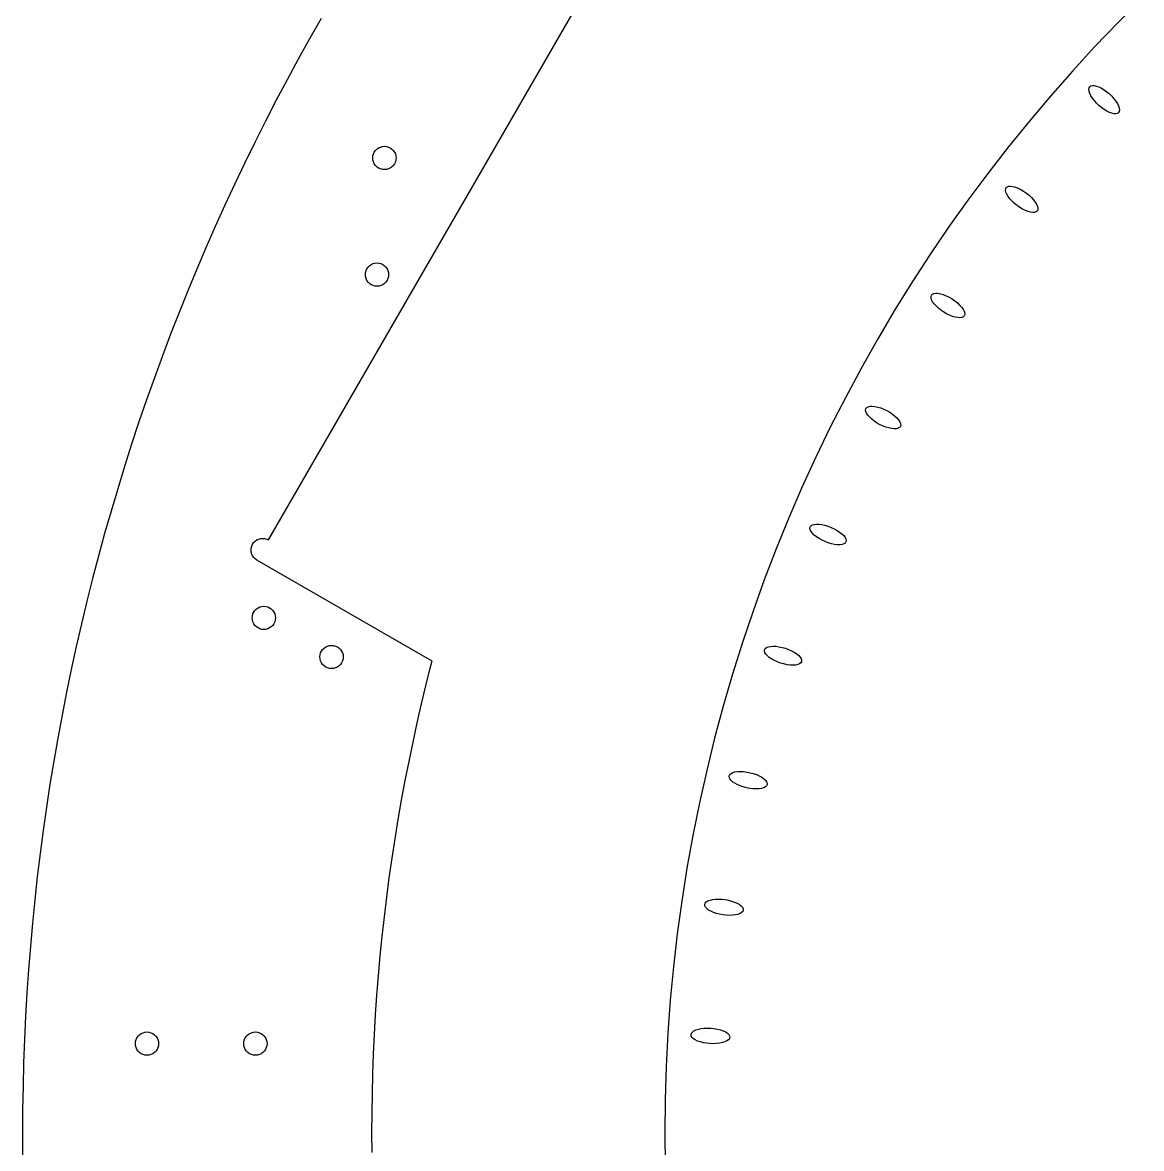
# Model space of a CAD drawing. Header units: metres. Extents: x -287 to 287, y -575 to 0.
# Drawn here: x -287.3 to -143.1, y -289.4 to -144.2 of the extents above; entities that cross this region are included whole.
import ezdxf

# ---------------------------------------------------------------- set-up
doc = ezdxf.new("R2010")
doc.units = ezdxf.units.M

msp = doc.modelspace()

# ---------------------------------------------------------------- linework, layer by layer
for p, q in [((-255.632, -210.902), (-194.009, -104.169)), ((-143.13, -141.175), (-146.16, -144.205)), ((-248.84, -143.668), (-250.331, -146.281)), ((-146.16, -144.205), (-149.125, -147.297)), ((-250.331, -146.281), (-251.794, -148.911)), ((-149.125, -147.297), (-152.025, -150.451)), ((-251.794, -148.911), (-253.23, -151.555)), ((-152.025, -150.451), (-154.859, -153.665)), ((-253.23, -151.555), (-254.638, -154.214)), ((-149.796, -152.458), (-149.652, -152.355)), ((-149.652, -152.355), (-149.455, -152.305)), ((-149.455, -152.305), (-149.213, -152.311)), ((-149.213, -152.311), (-148.931, -152.372)), ((-148.931, -152.372), (-148.62, -152.487)), ((-154.859, -153.665), (-157.624, -156.937)), ((-149.913, -152.814), (-149.884, -152.613)), ((-149.882, -153.054), (-149.913, -152.814)), ((-149.884, -152.613), (-149.796, -152.458)), ((-149.791, -153.328), (-149.882, -153.054)), ((-149.645, -153.625), (-149.791, -153.328)), ((-149.447, -153.938), (-149.645, -153.625)), ((-148.62, -152.487), (-148.288, -152.651)), ((-148.288, -152.651), (-147.945, -152.861)), ((-147.945, -152.861), (-147.602, -153.109)), ((-147.602, -153.109), (-147.269, -153.388)), ((-147.269, -153.388), (-146.957, -153.69)), ((-146.957, -153.69), (-146.674, -154.005)), ((-254.638, -154.214), (-256.018, -156.888)), ((-149.202, -154.258), (-149.447, -153.938)), ((-148.92, -154.573), (-149.202, -154.258)), ((-148.607, -154.874), (-148.92, -154.573)), ((-148.275, -155.154), (-148.607, -154.874)), ((-147.932, -155.402), (-148.275, -155.154)), ((-146.674, -154.005), (-146.43, -154.324)), ((-146.43, -154.324), (-146.231, -154.637)), ((-146.231, -154.637), (-146.085, -154.935)), ((-146.085, -154.935), (-145.995, -155.208)), ((-145.995, -155.208), (-145.964, -155.449)), ((-147.589, -155.611), (-147.932, -155.402)), ((-147.257, -155.776), (-147.589, -155.611)), ((-146.945, -155.89), (-147.257, -155.776)), ((-146.664, -155.952), (-146.945, -155.89)), ((-146.421, -155.957), (-146.664, -155.952)), ((-146.225, -155.908), (-146.421, -155.957)), ((-146.08, -155.804), (-146.225, -155.908)), ((-145.992, -155.65), (-146.08, -155.804)), ((-145.964, -155.449), (-145.992, -155.65)), ((-256.018, -156.888), (-257.37, -159.576)), ((-157.624, -156.937), (-160.321, -160.267)), ((-257.37, -159.576), (-258.693, -162.278)), ((-242.176, -161.387), (-242.108, -161.134)), ((-242.108, -161.134), (-241.998, -160.897)), ((-241.998, -160.897), (-241.848, -160.683)), ((-241.848, -160.683), (-241.663, -160.498)), ((-241.663, -160.498), (-241.449, -160.348)), ((-241.449, -160.348), (-241.212, -160.237)), ((-241.212, -160.237), (-240.959, -160.17)), ((-240.959, -160.17), (-240.699, -160.147)), ((-240.699, -160.147), (-240.438, -160.17)), ((-240.438, -160.17), (-240.186, -160.237)), ((-240.186, -160.237), (-239.949, -160.348)), ((-239.949, -160.348), (-239.735, -160.498)), ((-239.735, -160.498), (-239.55, -160.683)), ((-239.55, -160.683), (-239.4, -160.897)), ((-239.4, -160.897), (-239.289, -161.134)), ((-239.289, -161.134), (-239.222, -161.387)), ((-160.321, -160.267), (-162.946, -163.652)), ((-258.693, -162.278), (-259.989, -164.994)), ((-242.199, -161.647), (-242.176, -161.387)), ((-242.176, -161.907), (-242.199, -161.647)), ((-242.108, -162.16), (-242.176, -161.907)), ((-241.998, -162.397), (-242.108, -162.16)), ((-241.848, -162.611), (-241.998, -162.397)), ((-239.4, -162.397), (-239.55, -162.611)), ((-239.289, -162.16), (-239.4, -162.397)), ((-239.222, -161.907), (-239.289, -162.16)), ((-239.222, -161.387), (-239.199, -161.647)), ((-239.199, -161.647), (-239.222, -161.907)), ((-241.663, -162.796), (-241.848, -162.611)), ((-241.449, -162.946), (-241.663, -162.796)), ((-241.212, -163.057), (-241.449, -162.946)), ((-240.959, -163.124), (-241.212, -163.057)), ((-240.699, -163.147), (-240.959, -163.124)), ((-240.438, -163.124), (-240.699, -163.147)), ((-240.186, -163.057), (-240.438, -163.124)), ((-239.949, -162.946), (-240.186, -163.057)), ((-239.735, -162.796), (-239.949, -162.946)), ((-239.55, -162.611), (-239.735, -162.796)), ((-162.946, -163.652), (-165.501, -167.092)), ((-259.989, -164.994), (-261.256, -167.723)), ((-160.632, -165.627), (-160.557, -165.466)), ((-160.557, -165.466), (-160.422, -165.351)), ((-160.422, -165.351), (-160.23, -165.285)), ((-160.23, -165.285), (-159.988, -165.27)), ((-159.988, -165.27), (-159.702, -165.308)), ((-159.702, -165.308), (-159.382, -165.396)), ((-159.382, -165.396), (-159.038, -165.532)), ((-160.644, -165.83), (-160.632, -165.627)), ((-160.592, -166.067), (-160.644, -165.83)), ((-160.48, -166.332), (-160.592, -166.067)), ((-160.309, -166.616), (-160.48, -166.332)), ((-160.085, -166.912), (-160.309, -166.616)), ((-159.815, -167.209), (-160.085, -166.912)), ((-159.038, -165.532), (-158.678, -165.712)), ((-158.678, -165.712), (-158.316, -165.931)), ((-158.316, -165.931), (-157.961, -166.181)), ((-157.961, -166.181), (-157.624, -166.456)), ((-157.624, -166.456), (-157.316, -166.746)), ((-157.316, -166.746), (-157.046, -167.044)), ((-261.256, -167.723), (-262.494, -170.466)), ((-165.501, -167.092), (-167.983, -170.584)), ((-159.507, -167.5), (-159.815, -167.209)), ((-159.17, -167.774), (-159.507, -167.5)), ((-158.815, -168.025), (-159.17, -167.774)), ((-158.453, -168.243), (-158.815, -168.025)), ((-158.094, -168.423), (-158.453, -168.243)), ((-157.046, -167.044), (-156.822, -167.339)), ((-156.822, -167.339), (-156.651, -167.624)), ((-156.651, -167.624), (-156.539, -167.888)), ((-156.499, -168.328), (-156.574, -168.489)), ((-156.539, -167.888), (-156.488, -168.126)), ((-156.488, -168.126), (-156.499, -168.328)), ((-157.749, -168.559), (-158.094, -168.423)), ((-157.429, -168.648), (-157.749, -168.559)), ((-157.143, -168.685), (-157.429, -168.648)), ((-156.901, -168.67), (-157.143, -168.685)), ((-156.709, -168.604), (-156.901, -168.67)), ((-156.574, -168.489), (-156.709, -168.604)), ((-262.494, -170.466), (-263.703, -173.221)), ((-167.983, -170.584), (-170.391, -174.128)), ((-263.703, -173.221), (-264.884, -175.988)), ((-170.391, -174.128), (-172.725, -177.721)), ((-242.8, -175.722), (-242.615, -175.537)), ((-242.615, -175.537), (-242.401, -175.387)), ((-242.401, -175.387), (-242.164, -175.276)), ((-242.164, -175.276), (-241.911, -175.209)), ((-241.911, -175.209), (-241.651, -175.186)), ((-241.651, -175.186), (-241.39, -175.209)), ((-241.39, -175.209), (-241.138, -175.276)), ((-241.138, -175.276), (-240.901, -175.387)), ((-240.901, -175.387), (-240.687, -175.537)), ((-240.687, -175.537), (-240.502, -175.722)), ((-264.884, -175.988), (-266.035, -178.768)), ((-243.151, -176.686), (-243.128, -176.425)), ((-243.128, -176.946), (-243.151, -176.686)), ((-243.128, -176.425), (-243.06, -176.173)), ((-243.06, -177.199), (-243.128, -176.946)), ((-243.06, -176.173), (-242.95, -175.936)), ((-242.95, -175.936), (-242.8, -175.722)), ((-240.502, -175.722), (-240.352, -175.936)), ((-240.352, -175.936), (-240.241, -176.173)), ((-240.241, -176.173), (-240.173, -176.425)), ((-240.173, -176.946), (-240.241, -177.199)), ((-240.173, -176.425), (-240.151, -176.686)), ((-240.151, -176.686), (-240.173, -176.946)), ((-242.95, -177.436), (-243.06, -177.199)), ((-242.8, -177.65), (-242.95, -177.436)), ((-242.615, -177.835), (-242.8, -177.65)), ((-242.401, -177.985), (-242.615, -177.835)), ((-242.164, -178.095), (-242.401, -177.985)), ((-241.911, -178.163), (-242.164, -178.095)), ((-241.651, -178.186), (-241.911, -178.163)), ((-241.39, -178.163), (-241.651, -178.186)), ((-241.138, -178.095), (-241.39, -178.163)), ((-240.901, -177.985), (-241.138, -178.095)), ((-240.687, -177.835), (-240.901, -177.985)), ((-240.502, -177.65), (-240.687, -177.835)), ((-240.352, -177.436), (-240.502, -177.65)), ((-240.241, -177.199), (-240.352, -177.436)), ((-172.725, -177.721), (-174.982, -181.362)), ((-266.035, -178.768), (-267.158, -181.56)), ((-170.253, -179.496), (-170.192, -179.329)), ((-170.248, -179.698), (-170.253, -179.496)), ((-170.177, -179.93), (-170.248, -179.698)), ((-170.192, -179.329), (-170.066, -179.202)), ((-170.042, -180.185), (-170.177, -179.93)), ((-170.066, -179.202), (-169.881, -179.121)), ((-169.881, -179.121), (-169.641, -179.086)), ((-169.641, -179.086), (-169.353, -179.099)), ((-169.353, -179.099), (-169.027, -179.16)), ((-169.027, -179.16), (-168.672, -179.267)), ((-168.672, -179.267), (-168.299, -179.417)), ((-168.299, -179.417), (-167.92, -179.604)), ((-167.92, -179.604), (-167.545, -179.824)), ((-167.545, -179.824), (-167.187, -180.069)), ((-174.982, -181.362), (-177.163, -185.05)), ((-169.848, -180.454), (-170.042, -180.185)), ((-169.6, -180.73), (-169.848, -180.454)), ((-169.306, -181.003), (-169.6, -180.73)), ((-168.975, -181.267), (-169.306, -181.003)), ((-168.617, -181.512), (-168.975, -181.267)), ((-167.187, -180.069), (-166.855, -180.333)), ((-166.855, -180.333), (-166.561, -180.607)), ((-166.561, -180.607), (-166.313, -180.882)), ((-166.313, -180.882), (-166.119, -181.152)), ((-166.119, -181.152), (-165.985, -181.406)), ((-165.985, -181.406), (-165.914, -181.638)), ((-267.158, -181.56), (-268.251, -184.364)), ((-168.242, -181.732), (-168.617, -181.512)), ((-167.862, -181.92), (-168.242, -181.732)), ((-167.489, -182.069), (-167.862, -181.92)), ((-167.134, -182.176), (-167.489, -182.069)), ((-166.808, -182.237), (-167.134, -182.176)), ((-166.521, -182.25), (-166.808, -182.237)), ((-166.28, -182.216), (-166.521, -182.25)), ((-166.095, -182.134), (-166.28, -182.216)), ((-165.97, -182.008), (-166.095, -182.134)), ((-165.909, -181.841), (-165.97, -182.008)), ((-165.914, -181.638), (-165.909, -181.841)), ((-268.251, -184.364), (-269.314, -187.178)), ((-177.163, -185.05), (-179.266, -188.783)), ((-269.314, -187.178), (-270.348, -190.004)), ((-270.348, -190.004), (-271.353, -192.84)), ((-179.266, -188.783), (-181.291, -192.559)), ((-271.353, -192.84), (-272.327, -195.687)), ((-181.291, -192.559), (-183.236, -196.376)), ((-178.679, -194.12), (-178.632, -193.949)), ((-178.657, -194.322), (-178.679, -194.12)), ((-178.567, -194.547), (-178.657, -194.322)), ((-178.632, -193.949), (-178.518, -193.812)), ((-178.518, -193.812), (-178.34, -193.715)), ((-178.34, -193.715), (-178.104, -193.661)), ((-178.104, -193.661), (-177.816, -193.65)), ((-177.816, -193.65), (-177.486, -193.684)), ((-177.486, -193.684), (-177.123, -193.76)), ((-177.123, -193.76), (-176.739, -193.878)), ((-176.739, -193.878), (-176.345, -194.033)), ((-176.345, -194.033), (-175.954, -194.221)), ((-175.954, -194.221), (-175.576, -194.435)), ((-175.576, -194.435), (-175.224, -194.67)), ((-272.327, -195.687), (-273.272, -198.544)), ((-178.412, -194.789), (-178.567, -194.547)), ((-178.196, -195.041), (-178.412, -194.789)), ((-177.926, -195.295), (-178.196, -195.041)), ((-177.61, -195.544), (-177.926, -195.295)), ((-177.258, -195.779), (-177.61, -195.544)), ((-176.88, -195.993), (-177.258, -195.779)), ((-175.224, -194.67), (-174.908, -194.919)), ((-174.908, -194.919), (-174.638, -195.173)), ((-174.638, -195.173), (-174.422, -195.425)), ((-174.422, -195.425), (-174.267, -195.667)), ((-174.267, -195.667), (-174.177, -195.892)), ((-174.177, -195.892), (-174.155, -196.094)), ((-183.236, -196.376), (-185.101, -200.234)), ((-176.488, -196.181), (-176.88, -195.993)), ((-176.095, -196.336), (-176.488, -196.181)), ((-175.71, -196.453), (-176.095, -196.336)), ((-175.348, -196.53), (-175.71, -196.453)), ((-175.018, -196.564), (-175.348, -196.53)), ((-174.73, -196.553), (-175.018, -196.564)), ((-174.493, -196.498), (-174.73, -196.553)), ((-174.316, -196.401), (-174.493, -196.498)), ((-174.201, -196.265), (-174.316, -196.401)), ((-174.155, -196.094), (-174.201, -196.265)), ((-273.272, -198.544), (-274.187, -201.41)), ((-185.101, -200.234), (-186.884, -204.129)), ((-274.187, -201.41), (-275.072, -204.286)), ((-275.072, -204.286), (-275.926, -207.171)), ((-186.884, -204.129), (-188.586, -208.061)), ((-275.926, -207.171), (-276.751, -210.065)), ((-188.586, -208.061), (-190.205, -212.028)), ((-185.718, -209.078), (-185.549, -208.967)), ((-185.549, -208.967), (-185.318, -208.893)), ((-185.318, -208.893), (-185.032, -208.858)), ((-185.032, -208.858), (-184.7, -208.864)), ((-184.7, -208.864), (-184.332, -208.91)), ((-184.332, -208.91), (-183.94, -208.995)), ((-183.94, -208.995), (-183.534, -209.116)), ((-276.751, -210.065), (-277.545, -212.968)), ((-185.853, -209.399), (-185.82, -209.224)), ((-185.814, -209.597), (-185.853, -209.399)), ((-185.82, -209.224), (-185.718, -209.078)), ((-185.705, -209.814), (-185.814, -209.597)), ((-185.53, -210.043), (-185.705, -209.814)), ((-185.294, -210.276), (-185.53, -210.043)), ((-185.004, -210.507), (-185.294, -210.276)), ((-183.534, -209.116), (-183.128, -209.271)), ((-183.128, -209.271), (-182.734, -209.453)), ((-182.734, -209.453), (-182.363, -209.658)), ((-182.363, -209.658), (-182.028, -209.879)), ((-182.028, -209.879), (-181.737, -210.109)), ((-181.737, -210.109), (-181.501, -210.342)), ((-181.501, -210.342), (-181.326, -210.571)), ((-257.882, -212.201), (-257.859, -211.94)), ((-257.859, -211.94), (-257.791, -211.688)), ((-257.791, -211.688), (-257.681, -211.451)), ((-257.681, -211.451), (-257.531, -211.237)), ((-257.531, -211.237), (-257.346, -211.052)), ((-257.346, -211.052), (-257.132, -210.902)), ((-257.132, -210.902), (-256.895, -210.791)), ((-256.895, -210.791), (-256.642, -210.724)), ((-256.642, -210.724), (-256.382, -210.701)), ((-256.382, -210.701), (-256.121, -210.724)), ((-256.121, -210.724), (-255.869, -210.791)), ((-255.869, -210.791), (-255.632, -210.902)), ((-184.668, -210.727), (-185.004, -210.507)), ((-184.298, -210.932), (-184.668, -210.727)), ((-183.903, -211.114), (-184.298, -210.932)), ((-183.497, -211.269), (-183.903, -211.114)), ((-183.092, -211.39), (-183.497, -211.269)), ((-182.699, -211.475), (-183.092, -211.39)), ((-182.331, -211.521), (-182.699, -211.475)), ((-181.999, -211.527), (-182.331, -211.521)), ((-181.714, -211.492), (-181.999, -211.527)), ((-181.483, -211.418), (-181.714, -211.492)), ((-181.313, -211.307), (-181.483, -211.418)), ((-181.326, -210.571), (-181.217, -210.788)), ((-181.211, -211.161), (-181.313, -211.307)), ((-181.217, -210.788), (-181.179, -210.987)), ((-181.179, -210.987), (-181.211, -211.161)), ((-277.545, -212.968), (-278.308, -215.878)), ((-257.859, -212.461), (-257.882, -212.201)), ((-257.791, -212.714), (-257.859, -212.461)), ((-257.681, -212.951), (-257.791, -212.714)), ((-257.531, -213.165), (-257.681, -212.951)), ((-257.346, -213.35), (-257.531, -213.165)), ((-257.132, -213.5), (-257.346, -213.35)), ((-190.205, -212.028), (-191.74, -216.028)), ((-234.551, -226.537), (-257.132, -213.5)), ((-278.308, -215.878), (-279.041, -218.796)), ((-191.74, -216.028), (-193.191, -220.059)), ((-279.041, -218.796), (-279.744, -221.722)), ((-257.712, -220.685), (-257.644, -220.433)), ((-257.644, -220.433), (-257.534, -220.196)), ((-257.534, -220.196), (-257.384, -219.982)), ((-257.384, -219.982), (-257.199, -219.797)), ((-257.199, -219.797), (-256.985, -219.647)), ((-256.985, -219.647), (-256.748, -219.536)), ((-256.748, -219.536), (-256.495, -219.469)), ((-256.495, -219.469), (-256.235, -219.446)), ((-256.235, -219.446), (-255.974, -219.469)), ((-255.974, -219.469), (-255.722, -219.536)), ((-255.722, -219.536), (-255.485, -219.647)), ((-255.485, -219.647), (-255.27, -219.797)), ((-255.27, -219.797), (-255.086, -219.982)), ((-255.086, -219.982), (-254.936, -220.196)), ((-254.936, -220.196), (-254.825, -220.433)), ((-254.825, -220.433), (-254.757, -220.685)), ((-193.191, -220.059), (-194.558, -224.12)), ((-279.744, -221.722), (-280.415, -224.655)), ((-257.735, -220.946), (-257.712, -220.685)), ((-257.712, -221.206), (-257.735, -220.946)), ((-257.644, -221.459), (-257.712, -221.206)), ((-257.534, -221.696), (-257.644, -221.459)), ((-257.384, -221.91), (-257.534, -221.696)), ((-257.199, -222.095), (-257.384, -221.91)), ((-256.985, -222.245), (-257.199, -222.095)), ((-255.27, -222.095), (-255.485, -222.245)), ((-255.086, -221.91), (-255.27, -222.095)), ((-254.936, -221.696), (-255.086, -221.91)), ((-254.825, -221.459), (-254.936, -221.696)), ((-254.757, -221.206), (-254.825, -221.459)), ((-254.757, -220.685), (-254.735, -220.946)), ((-254.735, -220.946), (-254.757, -221.206)), ((-256.748, -222.355), (-256.985, -222.245)), ((-256.495, -222.423), (-256.748, -222.355)), ((-256.235, -222.446), (-256.495, -222.423)), ((-255.974, -222.423), (-256.235, -222.446)), ((-255.722, -222.355), (-255.974, -222.423)), ((-255.485, -222.245), (-255.722, -222.355)), ((-280.415, -224.655), (-281.056, -227.595)), ((-248.657, -225.02), (-248.472, -224.835)), ((-248.472, -224.835), (-248.258, -224.685)), ((-248.258, -224.685), (-248.021, -224.575)), ((-248.021, -224.575), (-247.768, -224.507)), ((-247.768, -224.507), (-247.508, -224.484)), ((-247.508, -224.484), (-247.247, -224.507)), ((-247.247, -224.507), (-246.995, -224.575)), ((-246.995, -224.575), (-246.758, -224.685)), ((-246.758, -224.685), (-246.544, -224.835)), ((-246.544, -224.835), (-246.359, -225.02)), ((-194.558, -224.12), (-195.839, -228.208)), ((-191.705, -225.047), (-191.615, -224.893)), ((-191.615, -224.893), (-191.456, -224.768)), ((-191.456, -224.768), (-191.232, -224.675)), ((-191.232, -224.675), (-190.95, -224.616)), ((-190.95, -224.616), (-190.619, -224.594)), ((-190.619, -224.594), (-190.248, -224.609)), ((-190.248, -224.609), (-189.85, -224.661)), ((-189.85, -224.661), (-189.436, -224.749)), ((-189.436, -224.749), (-189.018, -224.868)), ((-189.018, -224.868), (-188.61, -225.017)), ((-249.008, -225.984), (-248.985, -225.724)), ((-248.985, -226.245), (-249.008, -225.984)), ((-248.985, -225.724), (-248.917, -225.471)), ((-248.917, -226.497), (-248.985, -226.245)), ((-248.917, -225.471), (-248.807, -225.234)), ((-248.807, -225.234), (-248.657, -225.02)), ((-246.359, -225.02), (-246.209, -225.234)), ((-246.209, -225.234), (-246.098, -225.471)), ((-246.098, -225.471), (-246.031, -225.724)), ((-246.031, -226.245), (-246.098, -226.497)), ((-246.031, -225.724), (-246.008, -225.984)), ((-246.008, -225.984), (-246.031, -226.245)), ((-191.722, -225.224), (-191.705, -225.047)), ((-191.667, -225.419), (-191.722, -225.224)), ((-191.541, -225.626), (-191.667, -225.419)), ((-191.347, -225.839), (-191.541, -225.626)), ((-191.092, -226.051), (-191.347, -225.839)), ((-190.784, -226.257), (-191.092, -226.051)), ((-190.431, -226.449), (-190.784, -226.257)), ((-190.044, -226.622), (-190.431, -226.449)), ((-188.61, -225.017), (-188.224, -225.19)), ((-188.224, -225.19), (-187.871, -225.382)), ((-187.871, -225.382), (-187.562, -225.587)), ((-187.562, -225.587), (-187.307, -225.8)), ((-187.307, -225.8), (-187.114, -226.013)), ((-187.114, -226.013), (-186.987, -226.22)), ((-186.987, -226.22), (-186.932, -226.415)), ((-186.932, -226.415), (-186.95, -226.592)), ((-281.056, -227.595), (-281.667, -230.541)), ((-248.807, -226.734), (-248.917, -226.497)), ((-248.657, -226.949), (-248.807, -226.734)), ((-248.472, -227.133), (-248.657, -226.949)), ((-248.258, -227.283), (-248.472, -227.133)), ((-248.021, -227.394), (-248.258, -227.283)), ((-247.768, -227.462), (-248.021, -227.394)), ((-247.508, -227.484), (-247.768, -227.462)), ((-247.247, -227.462), (-247.508, -227.484)), ((-246.995, -227.394), (-247.247, -227.462)), ((-246.758, -227.283), (-246.995, -227.394)), ((-246.544, -227.133), (-246.758, -227.283)), ((-246.359, -226.949), (-246.544, -227.133)), ((-246.209, -226.734), (-246.359, -226.949)), ((-246.098, -226.497), (-246.209, -226.734)), ((-235.311, -229.537), (-234.693, -227.077)), ((-234.693, -227.077), (-234.551, -226.537)), ((-189.636, -226.77), (-190.044, -226.622)), ((-189.219, -226.89), (-189.636, -226.77)), ((-188.804, -226.977), (-189.219, -226.89)), ((-188.406, -227.029), (-188.804, -226.977)), ((-188.036, -227.044), (-188.406, -227.029)), ((-187.704, -227.022), (-188.036, -227.044)), ((-187.423, -226.964), (-187.704, -227.022)), ((-187.199, -226.871), (-187.423, -226.964)), ((-187.039, -226.745), (-187.199, -226.871)), ((-186.95, -226.592), (-187.039, -226.745)), ((-195.839, -228.208), (-197.035, -232.322)), ((-281.667, -230.541), (-282.246, -233.494)), ((-235.903, -232.005), (-235.311, -229.537)), ((-236.47, -234.478), (-235.903, -232.005)), ((-282.246, -233.494), (-282.794, -236.453)), ((-197.035, -232.322), (-198.143, -236.461)), ((-237.01, -236.957), (-236.47, -234.478)), ((-282.794, -236.453), (-283.312, -239.417)), ((-198.143, -236.461), (-199.165, -240.622)), ((-237.525, -239.442), (-237.01, -236.957)), ((-283.312, -239.417), (-283.798, -242.386)), ((-238.014, -241.932), (-237.525, -239.442)), ((-199.165, -240.622), (-200.1, -244.803)), ((-196.02, -241.008), (-195.804, -240.896)), ((-195.804, -240.896), (-195.529, -240.814)), ((-195.529, -240.814), (-195.2, -240.765)), ((-195.2, -240.765), (-194.83, -240.749)), ((-194.83, -240.749), (-194.429, -240.767)), ((-194.429, -240.767), (-194.009, -240.82)), ((-194.009, -240.82), (-193.582, -240.904)), ((-193.582, -240.904), (-193.163, -241.018)), ((-283.798, -242.386), (-284.253, -245.361)), ((-238.476, -244.427), (-238.014, -241.932)), ((-196.247, -241.484), (-196.245, -241.307)), ((-196.176, -241.674), (-196.247, -241.484)), ((-196.245, -241.307), (-196.168, -241.146)), ((-196.033, -241.87), (-196.176, -241.674)), ((-196.168, -241.146), (-196.02, -241.008)), ((-195.822, -242.066), (-196.033, -241.87)), ((-195.55, -242.256), (-195.822, -242.066)), ((-195.226, -242.435), (-195.55, -242.256)), ((-193.163, -241.018), (-192.764, -241.158)), ((-192.764, -241.158), (-192.396, -241.32)), ((-192.396, -241.32), (-192.071, -241.499)), ((-192.071, -241.499), (-191.799, -241.689)), ((-191.799, -241.689), (-191.589, -241.885)), ((-191.589, -241.885), (-191.446, -242.081)), ((-191.446, -242.081), (-191.374, -242.271)), ((-191.374, -242.271), (-191.377, -242.448)), ((-194.858, -242.597), (-195.226, -242.435)), ((-194.458, -242.737), (-194.858, -242.597)), ((-194.039, -242.851), (-194.458, -242.737)), ((-193.613, -242.935), (-194.039, -242.851)), ((-193.193, -242.988), (-193.613, -242.935)), ((-192.792, -243.006), (-193.193, -242.988)), ((-192.421, -242.99), (-192.792, -243.006)), ((-192.093, -242.941), (-192.421, -242.99)), ((-191.817, -242.859), (-192.093, -242.941)), ((-191.602, -242.747), (-191.817, -242.859)), ((-191.453, -242.609), (-191.602, -242.747)), ((-191.377, -242.448), (-191.453, -242.609)), ((-238.912, -246.926), (-238.476, -244.427)), ((-200.1, -244.803), (-200.947, -249.003)), ((-284.253, -245.361), (-284.677, -248.34)), ((-239.322, -249.431), (-238.912, -246.926)), ((-284.677, -248.34), (-285.07, -251.323)), ((-239.706, -251.939), (-239.322, -249.431)), ((-200.947, -249.003), (-201.706, -253.219)), ((-285.07, -251.323), (-285.431, -254.31)), ((-240.064, -254.451), (-239.706, -251.939)), ((-201.706, -253.219), (-202.376, -257.451)), ((-285.431, -254.31), (-285.761, -257.301)), ((-240.395, -256.967), (-240.064, -254.451)), ((-285.761, -257.301), (-286.06, -260.295)), ((-240.7, -259.486), (-240.395, -256.967)), ((-202.376, -257.451), (-202.957, -261.696)), ((-199.408, -257.889), (-199.345, -257.723)), ((-199.396, -258.067), (-199.408, -257.889)), ((-199.309, -258.25), (-199.396, -258.067)), ((-199.345, -257.723), (-199.209, -257.573)), ((-199.15, -258.433), (-199.309, -258.25)), ((-199.209, -257.573), (-199.004, -257.444)), ((-199.004, -257.444), (-198.736, -257.339)), ((-198.736, -257.339), (-198.413, -257.262)), ((-198.413, -257.262), (-198.045, -257.215)), ((-198.045, -257.215), (-197.643, -257.2)), ((-197.643, -257.2), (-197.22, -257.217)), ((-197.22, -257.217), (-196.789, -257.265)), ((-196.789, -257.265), (-196.362, -257.344)), ((-196.362, -257.344), (-195.952, -257.45)), ((-195.952, -257.45), (-195.572, -257.581)), ((-195.572, -257.581), (-195.233, -257.732)), ((-195.233, -257.732), (-194.946, -257.898)), ((-194.946, -257.898), (-194.72, -258.076)), ((-194.72, -258.076), (-194.561, -258.259)), ((-194.561, -258.259), (-194.474, -258.443)), ((-240.978, -262.008), (-240.7, -259.486)), ((-198.923, -258.611), (-199.15, -258.433)), ((-198.637, -258.778), (-198.923, -258.611)), ((-198.298, -258.929), (-198.637, -258.778)), ((-197.918, -259.059), (-198.298, -258.929)), ((-197.508, -259.165), (-197.918, -259.059)), ((-197.081, -259.244), (-197.508, -259.165)), ((-196.649, -259.292), (-197.081, -259.244)), ((-196.226, -259.309), (-196.649, -259.292)), ((-195.825, -259.294), (-196.226, -259.309)), ((-195.457, -259.247), (-195.825, -259.294)), ((-195.134, -259.17), (-195.457, -259.247)), ((-194.866, -259.066), (-195.134, -259.17)), ((-194.661, -258.936), (-194.866, -259.066)), ((-194.525, -258.786), (-194.661, -258.936)), ((-194.462, -258.62), (-194.525, -258.786)), ((-194.474, -258.443), (-194.462, -258.62)), ((-286.06, -260.295), (-286.328, -263.292)), ((-241.23, -264.533), (-240.978, -262.008)), ((-202.957, -261.696), (-203.45, -265.952)), ((-286.328, -263.292), (-286.564, -266.292)), ((-241.456, -267.06), (-241.23, -264.533)), ((-286.564, -266.292), (-286.768, -269.293)), ((-241.655, -269.589), (-241.456, -267.06)), ((-203.45, -265.952), (-203.853, -270.217)), ((-286.768, -269.293), (-286.942, -272.297)), ((-241.827, -272.121), (-241.655, -269.589)), ((-203.853, -270.217), (-204.167, -274.49)), ((-286.942, -272.297), (-287.083, -275.303)), ((-241.973, -274.654), (-241.827, -272.121)), ((-271.808, -274.426), (-271.556, -274.358)), ((-271.556, -274.358), (-271.295, -274.335)), ((-271.295, -274.335), (-271.035, -274.358)), ((-271.035, -274.358), (-270.782, -274.426)), ((-257.838, -274.426), (-257.586, -274.358)), ((-257.586, -274.358), (-257.325, -274.335)), ((-257.325, -274.335), (-257.065, -274.358)), ((-257.065, -274.358), (-256.812, -274.426)), ((-201.124, -274.508), (-201.001, -274.347)), ((-201.001, -274.347), (-200.807, -274.201)), ((-200.807, -274.201), (-200.549, -274.074)), ((-200.549, -274.074), (-200.233, -273.97)), ((-200.233, -273.97), (-199.871, -273.893)), ((-199.871, -273.893), (-199.472, -273.844)), ((-199.472, -273.844), (-199.049, -273.826)), ((-199.049, -273.826), (-198.615, -273.838)), ((-198.615, -273.838), (-198.183, -273.88)), ((-198.183, -273.88), (-197.765, -273.952)), ((-197.765, -273.952), (-197.376, -274.05)), ((-197.376, -274.05), (-197.026, -274.172)), ((-197.026, -274.172), (-196.726, -274.314)), ((-196.726, -274.314), (-196.485, -274.473)), ((-287.083, -275.303), (-287.194, -278.31)), ((-272.795, -275.835), (-272.773, -275.575)), ((-272.773, -275.575), (-272.705, -275.322)), ((-272.705, -275.322), (-272.594, -275.085)), ((-272.594, -275.085), (-272.445, -274.871)), ((-272.445, -274.871), (-272.26, -274.686)), ((-272.26, -274.686), (-272.045, -274.536)), ((-272.045, -274.536), (-271.808, -274.426)), ((-270.782, -274.426), (-270.545, -274.536)), ((-270.545, -274.536), (-270.331, -274.686)), ((-270.331, -274.686), (-270.146, -274.871)), ((-270.146, -274.871), (-269.996, -275.085)), ((-269.996, -275.085), (-269.886, -275.322)), ((-269.886, -275.322), (-269.818, -275.575)), ((-269.818, -275.575), (-269.795, -275.835)), ((-258.825, -275.835), (-258.803, -275.575)), ((-258.803, -275.575), (-258.735, -275.322)), ((-258.735, -275.322), (-258.624, -275.085)), ((-258.624, -275.085), (-258.475, -274.871)), ((-258.475, -274.871), (-258.29, -274.686)), ((-258.29, -274.686), (-258.075, -274.536)), ((-258.075, -274.536), (-257.838, -274.426)), ((-256.812, -274.426), (-256.575, -274.536)), ((-256.575, -274.536), (-256.361, -274.686)), ((-256.361, -274.686), (-256.176, -274.871)), ((-256.176, -274.871), (-256.026, -275.085)), ((-256.026, -275.085), (-255.916, -275.322)), ((-255.916, -275.322), (-255.848, -275.575)), ((-255.848, -275.575), (-255.825, -275.835)), ((-242.093, -277.189), (-241.973, -274.654)), ((-204.167, -274.49), (-204.391, -278.769)), ((-201.173, -274.679), (-201.124, -274.508)), ((-201.146, -274.854), (-201.173, -274.679)), ((-201.044, -275.03), (-201.146, -274.854)), ((-200.87, -275.199), (-201.044, -275.03)), ((-200.629, -275.357), (-200.87, -275.199)), ((-200.33, -275.499), (-200.629, -275.357)), ((-199.98, -275.622), (-200.33, -275.499)), ((-199.59, -275.72), (-199.98, -275.622)), ((-199.173, -275.791), (-199.59, -275.72)), ((-198.74, -275.834), (-199.173, -275.791)), ((-197.484, -275.779), (-197.883, -275.827)), ((-197.122, -275.701), (-197.484, -275.779)), ((-196.807, -275.597), (-197.122, -275.701)), ((-196.548, -275.471), (-196.807, -275.597)), ((-196.355, -275.325), (-196.548, -275.471)), ((-196.485, -274.473), (-196.312, -274.642)), ((-196.231, -275.164), (-196.355, -275.325)), ((-196.312, -274.642), (-196.21, -274.817)), ((-196.183, -274.993), (-196.231, -275.164)), ((-196.21, -274.817), (-196.183, -274.993)), ((-272.773, -276.096), (-272.795, -275.835)), ((-272.705, -276.348), (-272.773, -276.096)), ((-272.594, -276.585), (-272.705, -276.348)), ((-272.445, -276.8), (-272.594, -276.585)), ((-272.26, -276.984), (-272.445, -276.8)), ((-272.045, -277.134), (-272.26, -276.984)), ((-271.808, -277.245), (-272.045, -277.134)), ((-271.556, -277.313), (-271.808, -277.245)), ((-270.782, -277.245), (-271.035, -277.313)), ((-270.545, -277.134), (-270.782, -277.245)), ((-270.331, -276.984), (-270.545, -277.134)), ((-270.146, -276.8), (-270.331, -276.984)), ((-269.996, -276.585), (-270.146, -276.8)), ((-269.886, -276.348), (-269.996, -276.585)), ((-269.818, -276.096), (-269.886, -276.348)), ((-269.795, -275.835), (-269.818, -276.096)), ((-258.803, -276.096), (-258.825, -275.835)), ((-258.735, -276.348), (-258.803, -276.096)), ((-258.624, -276.585), (-258.735, -276.348)), ((-258.475, -276.8), (-258.624, -276.585)), ((-258.29, -276.984), (-258.475, -276.8)), ((-258.075, -277.134), (-258.29, -276.984)), ((-257.838, -277.245), (-258.075, -277.134)), ((-257.586, -277.313), (-257.838, -277.245)), ((-256.812, -277.245), (-257.065, -277.313)), ((-256.575, -277.134), (-256.812, -277.245)), ((-256.361, -276.984), (-256.575, -277.134)), ((-256.176, -276.8), (-256.361, -276.984)), ((-256.026, -276.585), (-256.176, -276.8)), ((-255.916, -276.348), (-256.026, -276.585)), ((-255.848, -276.096), (-255.916, -276.348)), ((-255.825, -275.835), (-255.848, -276.096)), ((-242.186, -279.724), (-242.093, -277.189)), ((-198.306, -275.846), (-198.74, -275.834)), ((-197.883, -275.827), (-198.306, -275.846)), ((-287.194, -278.31), (-287.272, -281.318)), ((-271.295, -277.335), (-271.556, -277.313)), ((-271.035, -277.313), (-271.295, -277.335)), ((-257.325, -277.335), (-257.586, -277.313)), ((-257.065, -277.313), (-257.325, -277.335)), ((-242.252, -282.261), (-242.186, -279.724)), ((-204.391, -278.769), (-204.526, -283.051)), ((-287.272, -281.318), (-287.32, -284.327)), ((-242.292, -284.798), (-242.252, -282.261)), ((-204.526, -283.051), (-204.57, -287.335)), ((-287.32, -284.327), (-287.335, -287.335)), ((-242.305, -287.335), (-242.292, -284.798)), ((-287.335, -287.335), (-287.32, -290.344)), ((-242.292, -289.873), (-242.305, -287.335)), ((-204.57, -287.335), (-204.526, -291.62))]:
    msp.add_line(p, q)

doc.saveas('drawing.dxf')
